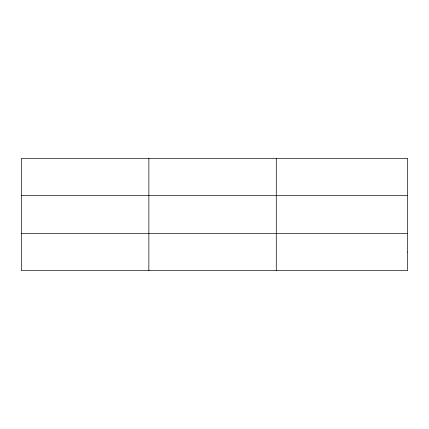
<?xml version="1.0" encoding="UTF-8"?>
<svg xmlns="http://www.w3.org/2000/svg" width="429" height="429" viewBox="0 0 429 429"><rect width="100%" height="100%" fill="white"/><g stroke="black" fill="none" stroke-linecap="round" stroke-linejoin="round"><path stroke-width="0.64" d="M148.863 158.322L148.863 270.678M276.276 158.322L276.276 270.678M21.45 195.399L407.55 195.399M21.45 233.601L407.55 233.601M407.55 252.139L407.55 270.678L21.45 270.678L21.45 158.322L407.55 158.322L407.55 252.139"/></g></svg>
